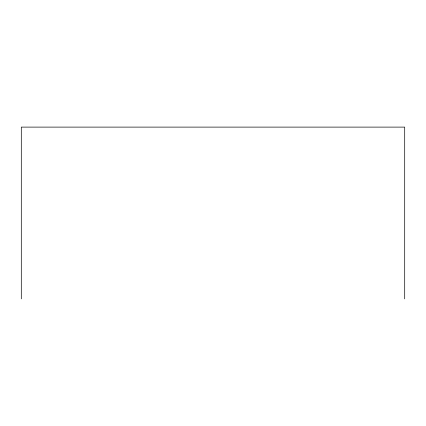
<?xml version="1.0" encoding="UTF-8"?>
<svg xmlns="http://www.w3.org/2000/svg" width="426" height="426" viewBox="0 0 426 426"><rect width="100%" height="100%" fill="white"/><g stroke="black" fill="none" stroke-linecap="round" stroke-linejoin="round"><path stroke-width="0.64" d="M404.7 298.892L404.7 127.108L21.3 127.108L21.3 298.892"/></g></svg>
